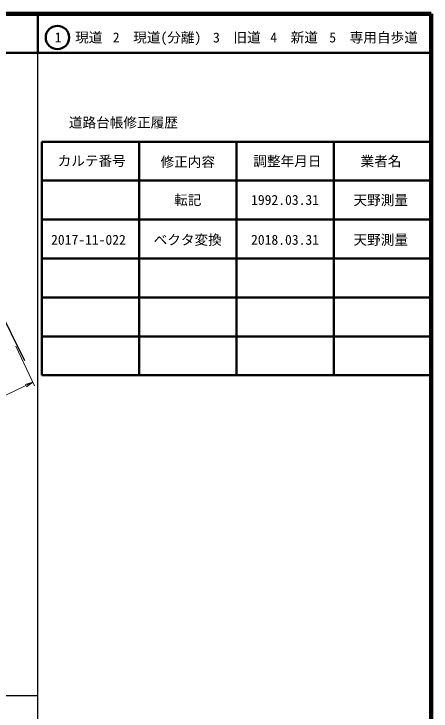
# Model space of a CAD drawing. Units: millimetres, scale not verified. Extents: x 40000 to 680000, y 20000 to 380000.
# Drawn here: x 572861 to 680000, y 200969 to 380000 of the extents above; entities that cross this region are included whole.
import ezdxf
from ezdxf.enums import TextEntityAlignment as Align

# ---------------------------------------------------------------- set-up
doc = ezdxf.new("R2010")
doc.units = ezdxf.units.MM
doc.header["$LTSCALE"] = 1000
for name, color, linetype, lineweight in [('M-BMK-OTRS', 5, 'Continuous', 25), ('M-STR-HTXT', 7, 'Continuous', 13), ('M-TTL', 2, 'Continuous', 140), ('M-TTL-BAND', 7, 'Continuous', 25), ('M-TTL-FRAM', 2, 'Continuous', 50), ('M-TTL-LINE', 7, 'Continuous', 50)]:
    doc.layers.add(name, color=color, linetype=linetype, lineweight=lineweight)
doc.layers.add('M-TTL-TXT', color=7, linetype='Continuous')
doc.styles.add('ＭＳ ゴシック', font='')
doc.styles.get('ＭＳ ゴシック').set_extended_font_data('MS Gothic')

# ---------------------------------------------------------------- blocks, each defined once
blk = doc.blocks.new('open_arrow')
at = {"color": 0, "linetype": 'Continuous', "lineweight": -2}
blk.add_lwpolyline([(7.5, 1.25), (0, 0), (7.5, -1.25)], dxfattribs=at)

msp = doc.modelspace()

# ---------------------------------------------------------------- linework, layer by layer
at = {"layer": 'M-BMK-OTRS'}
msp.add_line((564112, 314154), (575554, 290961), dxfattribs=at)
at = {"layer": 'M-STR-HTXT'}
for p, q in [((573372, 294650), (578163, 284517)), ((554133, 274262), (577735, 285421))]:
    msp.add_line(p, q, dxfattribs=at)
at = {"layer": 'M-TTL'}
for p, q in [((680000, 380000), (40000, 380000)), ((680000, 20000), (680000, 380000))]:
    msp.add_line(p, q, dxfattribs=at)
at = {"layer": 'M-TTL-BAND'}
for p, q in [((579000, 20000), (579000, 370000)), ((40000, 205000), (579000, 205000))]:
    msp.add_line(p, q, dxfattribs=at)
at = {"layer": 'M-TTL-FRAM'}
for p, q in [((580000, 347197), (580000, 287197)), ((580000, 347197), (680000, 347197)), ((580000, 287197), (680000, 287197))]:
    msp.add_line(p, q, dxfattribs=at)
at = {"layer": 'M-TTL-LINE'}
for p, q in [((579000, 380000), (579000, 370000)), ((40000, 370000), (680000, 370000)), ((605000, 347197), (605000, 287197)), ((630000, 347197), (630000, 287197)), ((655000, 347197), (655000, 287197)), ((580000, 337197), (680000, 337197)), ((580000, 327197), (680000, 327197)), ((580000, 317197), (680000, 317197)), ((580000, 307197), (680000, 307197)), ((580000, 297197), (680000, 297197))]:
    msp.add_line(p, q, dxfattribs=at)
msp.add_circle((584031, 373958), 3000, dxfattribs=at)

# ---------------------------------------------------------------- block references
at = {"layer": 'M-STR-HTXT', "xscale": 267, "yscale": 267, "rotation": 205.3}
msp.add_blockref('open_arrow', (577735, 285421), dxfattribs=at)

# ---------------------------------------------------------------- texts
at = {"layer": 'M-TTL-TXT', "style": 'ＭＳ ゴシック'}
for s, p in [('1\u3000現道', (589448, 373958)), ('2\u3000現道(分離)', (609619, 373958)), ('3\u3000旧道', (630121, 373958)), ('4\u3000新道', (644824, 373958)), ('5\u3000専用自歩道', (665228, 373958)), ('道路台帳修正履歴', (600968, 352113)), ('カルテ番号', (592839, 342277)), ('調整年月日', (643089, 342197)), ('業者名', (667134, 342197)), ('修正内容', (617509, 342023)), ('転記', (617500, 332245)), ('1992.03.31', (642500, 332245)), ('天野測量', (667077, 332189)), ('2017-11-022', (592000, 322000)), ('ベクタ変換', (617489, 322000)), ('2018.03.31', (642491, 322000)), ('天野測量', (667078, 322000))]:
    msp.add_text(s, height=2566, dxfattribs=at).set_placement(p, align=Align.MIDDLE_CENTER)

doc.saveas('drawing.dxf')
